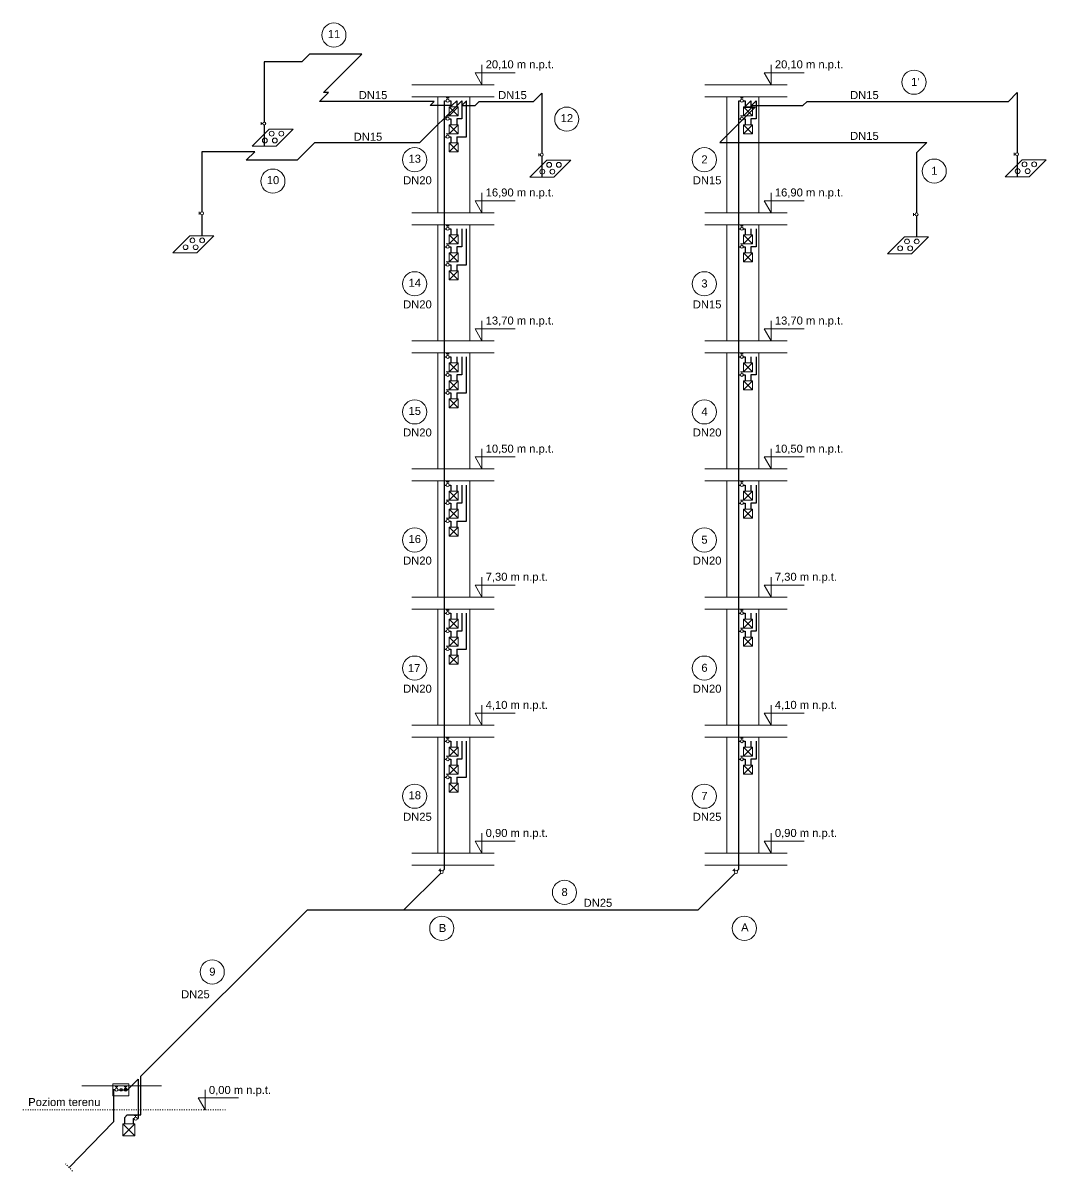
# Model space of a CAD drawing. Header units: millimetres. Extents: x 440 to 72591, y -28954 to 25941.
# Drawn here: x 47039 to 72591, y -20912 to 7767 of the extents above; entities that cross this region are included whole.
import ezdxf

# ---------------------------------------------------------------- set-up
doc = ezdxf.new("R2010")
doc.units = ezdxf.units.MM
doc.linetypes.add('ACAD_ISO03W100', pattern=[30, 12, -18])
for name, color, linetype in [('działki', 7, 'Continuous'), ('gazomierze', 7, 'Continuous'), ('kuchenki', 7, 'Continuous'), ('opisy', 7, 'Continuous'), ('rury', 2, 'Continuous'), ('rzędne', 7, 'Continuous'), ('strop', 7, 'Continuous'), ('szacht', 7, 'Continuous'), ('zawory', 7, 'Continuous')]:
    doc.layers.add(name, color=color, linetype=linetype)
doc.styles.get("Standard").update_dxf_attribs({"font": 'arial.ttf'})

# ---------------------------------------------------------------- blocks, each defined once
blk = doc.blocks.new('gazomierz domowy')
at = {"layer": 'rury', "lineweight": 9}
blk.add_lwpolyline([(300, 0), (0, 0), (0, -300), (300, -300)], close=True, dxfattribs=at)
for points in [[(0, -300), (300, 0)], [(0, 0), (300, -300)]]:
    blk.add_lwpolyline(points, dxfattribs=at)
blk = doc.blocks.new('gazomierz mieszkaniowy')
at = {"layer": 'rury', "lineweight": 9, "xscale": 0.7500000000000039, "yscale": 0.7500000000000039, "zscale": 0.7500000000000039}
blk.add_blockref('gazomierz domowy', (0, 0), dxfattribs=at)
blk = doc.blocks.new('kuchnia')
at = {"layer": 'rury', "lineweight": 9}
blk.add_lwpolyline([(-600, 0), (0, 0), (-424, -424), (-1024, -424), (-600, 0)], dxfattribs=at)
for centre in [(-709, -287), (-538, -115), (-458, -287), (-296, -115)]:
    blk.add_circle(centre, 60, dxfattribs=at)
blk = doc.blocks.new('kurek odcinający')
at = {"layer": 'rury', "lineweight": 9}
for p, q in [((-33.75, 75), (33.75, 75)), ((0, 37.5), (0, 75))]:
    blk.add_line(p, q, dxfattribs=at)
blk.add_circle((0, 0), 37.5, dxfattribs=at)
blk = doc.blocks.new('kurek główny')
at = {"layer": 'rury'}
h = blk.add_hatch(color=256, dxfattribs=at)
h.dxf.hatch_style = 1
h.paths.add_polyline_path([(37.5, 0, 1), (-37.5, 0, 1)])
at = {"layer": 'rury', "lineweight": 9}
blk.add_blockref('kurek odcinający', (0, 0), dxfattribs=at)
blk = doc.blocks.new('reduktor')
at = {"layer": 'rury', "lineweight": 15}
blk.add_lwpolyline([(-25, 25), (-25, -25)], dxfattribs=at)
at = {"layer": 'rury', "lineweight": 9}
for points in [[(-25, 25), (25, 0)], [(25, 0), (-25, -25)]]:
    blk.add_lwpolyline(points, dxfattribs=at)
blk.add_lwpolyline([(-25, 25), (25, 25), (25, -25), (-25, -25)], close=True, dxfattribs=at)
blk = doc.blocks.new('rzędna')
at = {"lineweight": 9}
for p, q in [((-173, 300), (827, 300)), ((0, 0), (-173, 300)), ((0, 500), (0, 0))]:
    blk.add_line(p, q, dxfattribs=at)

msp = doc.modelspace()

# ---------------------------------------------------------------- linework, layer by layer
at = {"layer": 'działki', "color": 7, "lineweight": 9}
for centre in [(54805, 7465), (69294, 6287), (60621, 5364), (56822, 4351), (64057, 4351), (69799, 4066), (53281, 3816), (56822, 1251), (64057, 1251), (56822, -1949), (64057, -1949), (56822, -5149), (64057, -5149), (56822, -8349), (64057, -8349), (56822, -11549), (64057, -11549), (60564, -13951), (57500, -14849), (65057, -14849), (51766, -15939)]:
    msp.add_circle(centre, 302, dxfattribs=at)
at = {"layer": 'gazomierze', "color": 2, "lineweight": 9}
msp.add_lwpolyline([(49284, -18731), (49684, -18731), (49684, -19031), (49284, -19031), (49284, -18731)], dxfattribs=at)
at = {"layer": 'opisy', "linetype": 'ACAD_ISO03W100', "lineweight": 9, "ltscale": 2}
msp.add_lwpolyline([(48278, -20912), (48101, -20736)], dxfattribs=at)
at = {"layer": 'rury', "lineweight": 30}
for points in [[(57872, 5825), (57751, 5705), (57210, 5705), (57309, 5804), (54446, 5804), (54674, 6031), (54546, 6031), (55504, 6990), (54197, 6990), (54001, 6793), (53065, 6793)], [(53065, 6793), (53065, 5291)], [(65354, 5825), (65231, 5702), (66519, 5702), (66627, 5809), (71650, 5809), (71867, 6026)], [(71867, 6026), (71867, 4525)], [(57997, 5825), (56942, 4770), (54322, 4770), (53890, 4339), (52616, 4339), (52828, 4551), (51510, 4551)], [(57567, 2625), (57567, 5825)], [(57567, 5825), (57609, 5825)], [(57684, 5825), (57727, 5825), (57727, 5675)], [(57872, 5825), (57872, 5675)], [(57997, 5825), (57997, 5375), (57872, 5375)], [(57872, 4925), (58119, 4925), (58119, 5825)], [(58119, 5825), (57998, 5705), (58333, 5705), (58435, 5807), (59787, 5807), (59996, 6015)], [(59996, 6015), (59996, 4514)], [(65221, 5825), (65057, 5661), (65325, 5661), (64445, 4782), (69615, 4782), (69357, 4524)], [(64916, 2625), (64916, 5825)], [(64916, 5825), (64958, 5825)], [(65033, 5825), (65076, 5825), (65076, 5675)], [(65221, 5825), (65221, 5675)], [(65354, 5825), (65354, 5375), (65221, 5375)], [(53065, 5216), (53065, 4693)], [(57567, 5375), (57609, 5375)], [(57684, 5375), (57727, 5375), (57727, 5225)], [(57872, 5375), (57872, 5225)], [(64916, 5375), (64958, 5375)], [(65033, 5375), (65076, 5375), (65076, 5225)], [(65221, 5375), (65221, 5225)], [(57567, 4925), (57609, 4925)], [(57684, 4925), (57727, 4925), (57727, 4775)], [(57872, 4925), (57872, 4775)], [(51510, 4551), (51510, 3049)], [(59996, 4439), (59996, 3915)], [(69357, 4524), (69357, 3022)], [(71867, 4450), (71867, 3926)], [(51510, 2974), (51510, 2451)], [(69357, 2947), (69357, 2424)], [(57567, -575), (57567, 2625)], [(57567, 2625), (57609, 2625)], [(57684, 2625), (57727, 2625), (57727, 2475)], [(57872, 2625), (57872, 2475)], [(57997, 2625), (57997, 2175), (57872, 2175)], [(57872, 1725), (58119, 1725), (58119, 2625)], [(64916, -575), (64916, 2625)], [(64916, 2625), (64958, 2625)], [(65033, 2625), (65076, 2625), (65076, 2475)], [(65221, 2625), (65221, 2475)], [(65354, 2625), (65354, 2175), (65221, 2175)], [(57567, 2175), (57609, 2175)], [(57684, 2175), (57727, 2175), (57727, 2025)], [(57872, 2175), (57872, 2025)], [(64916, 2175), (64958, 2175)], [(65033, 2175), (65076, 2175), (65076, 2025)], [(65221, 2175), (65221, 2025)], [(57567, 1725), (57609, 1725)], [(57684, 1725), (57727, 1725), (57727, 1575)], [(57872, 1725), (57872, 1575)], [(57567, -3775), (57567, -575)], [(57567, -575), (57609, -575)], [(57684, -575), (57727, -575), (57727, -725)], [(57872, -575), (57872, -725)], [(57997, -575), (57997, -1025), (57872, -1025)], [(57872, -1475), (58119, -1475), (58119, -575)], [(64916, -3775), (64916, -575)], [(64916, -575), (64958, -575)], [(65033, -575), (65076, -575), (65076, -725)], [(65221, -575), (65221, -725)], [(65354, -575), (65354, -1025), (65221, -1025)], [(57567, -1025), (57609, -1025)], [(57684, -1025), (57727, -1025), (57727, -1175)], [(57872, -1025), (57872, -1175)], [(64916, -1025), (64958, -1025)], [(65033, -1025), (65076, -1025), (65076, -1175)], [(65221, -1025), (65221, -1175)], [(57567, -1475), (57609, -1475)], [(57684, -1475), (57727, -1475), (57727, -1625)], [(57872, -1475), (57872, -1625)], [(57567, -6975), (57567, -3775)], [(57567, -3775), (57609, -3775)], [(57684, -3775), (57727, -3775), (57727, -3925)], [(57872, -3775), (57872, -3925)], [(57997, -3775), (57997, -4225), (57872, -4225)], [(57872, -4675), (58119, -4675), (58119, -3775)], [(64916, -6975), (64916, -3775)], [(64916, -3775), (64958, -3775)], [(65033, -3775), (65076, -3775), (65076, -3925)], [(65221, -3775), (65221, -3925)], [(65354, -3775), (65354, -4225), (65221, -4225)], [(57567, -4225), (57609, -4225)], [(57684, -4225), (57727, -4225), (57727, -4375)], [(57872, -4225), (57872, -4375)], [(64916, -4225), (64958, -4225)], [(65033, -4225), (65076, -4225), (65076, -4375)], [(65221, -4225), (65221, -4375)], [(57567, -4675), (57609, -4675)], [(57684, -4675), (57727, -4675), (57727, -4825)], [(57872, -4675), (57872, -4825)], [(57567, -10175), (57567, -6975)], [(57567, -6975), (57609, -6975)], [(57684, -6975), (57727, -6975), (57727, -7125)], [(57872, -6975), (57872, -7125)], [(57997, -6975), (57997, -7425), (57872, -7425)], [(57872, -7875), (58119, -7875), (58119, -6975)], [(64916, -10175), (64916, -6975)], [(64916, -6975), (64958, -6975)], [(65033, -6975), (65076, -6975), (65076, -7125)], [(65221, -6975), (65221, -7125)], [(65354, -6975), (65354, -7425), (65221, -7425)], [(57567, -7425), (57609, -7425)], [(57684, -7425), (57727, -7425), (57727, -7575)], [(57872, -7425), (57872, -7575)], [(64916, -7425), (64958, -7425)], [(65033, -7425), (65076, -7425), (65076, -7575)], [(65221, -7425), (65221, -7575)], [(57567, -7875), (57609, -7875)], [(57684, -7875), (57727, -7875), (57727, -8025)], [(57872, -7875), (57872, -8025)], [(57567, -13375), (57567, -10175)], [(57567, -10175), (57609, -10175)], [(57684, -10175), (57727, -10175), (57727, -10325)], [(57872, -10175), (57872, -10325)], [(57997, -10175), (57997, -10625), (57872, -10625)], [(57872, -11075), (58119, -11075), (58119, -10175)], [(64916, -13375), (64916, -10175)], [(64916, -10175), (64958, -10175)], [(65033, -10175), (65076, -10175), (65076, -10325)], [(65221, -10175), (65221, -10325)], [(65354, -10175), (65354, -10625), (65221, -10625)], [(57567, -10625), (57609, -10625)], [(57684, -10625), (57727, -10625), (57727, -10775)], [(57872, -10625), (57872, -10775)], [(64916, -10625), (64958, -10625)], [(65033, -10625), (65076, -10625), (65076, -10775)], [(65221, -10625), (65221, -10775)], [(57567, -11075), (57609, -11075)], [(57684, -11075), (57727, -11075), (57727, -11225)], [(57872, -11075), (57872, -11225)], [(56555, -14387), (57474, -13468)], [(57527, -13415), (57567, -13375)], [(63904, -14387), (64823, -13468)], [(64876, -13415), (64916, -13375)], [(49984, -18545), (54142, -14387), (56555, -14387), (63904, -14387)], [(49573, -19581), (49644, -19511), (49984, -19511), (49984, -18545)], [(49640, -18881), (49647, -18881), (49913, -18615)], [(49913, -18615), (49913, -19490), (49913, -19603)], [(49337, -18881), (49304, -18881), (49304, -19681), (48190, -20824)], [(49412, -18881), (49471, -18881)], [(49521, -18881), (49578, -18881)], [(49573, -19581), (49573, -19731)], [(49793, -19603), (49816, -19603)], [(49793, -19603), (49793, -19731)], [(49891, -19603), (49913, -19603)]]:
    msp.add_lwpolyline(points, dxfattribs=at)
at = {"layer": 'strop', "lineweight": 9}
for points in [[(56753, 6225), (58811, 6225)], [(64070, 6225), (66128, 6225)], [(56753, 5925), (58811, 5925)], [(64070, 5925), (66128, 5925)], [(56753, 3025), (58811, 3025)], [(64070, 3025), (66128, 3025)], [(56753, 2725), (58811, 2725)], [(64070, 2725), (66128, 2725)], [(56753, -175), (58811, -175)], [(64070, -175), (66128, -175)], [(56753, -475), (58811, -475)], [(64070, -475), (66128, -475)], [(56753, -3375), (58811, -3375)], [(64070, -3375), (66128, -3375)], [(56753, -3675), (58811, -3675)], [(64070, -3675), (66128, -3675)], [(56753, -6575), (58811, -6575)], [(64070, -6575), (66128, -6575)], [(56753, -6875), (58811, -6875)], [(64070, -6875), (66128, -6875)], [(56753, -9775), (58811, -9775)], [(64070, -9775), (66128, -9775)], [(56753, -10075), (58811, -10075)], [(64070, -10075), (66128, -10075)], [(56753, -12975), (58811, -12975)], [(64070, -12975), (66128, -12975)], [(56753, -13275), (58811, -13275)], [(64070, -13275), (66128, -13275)], [(48506, -18781), (50498, -18781)]]:
    msp.add_lwpolyline(points, dxfattribs=at)
at = {"layer": 'strop', "linetype": 'ACAD_ISO03W100', "lineweight": 9, "ltscale": 2}
msp.add_lwpolyline([(47039, -19381), (52099, -19381)], dxfattribs=at)
at = {"layer": 'szacht', "lineweight": 9}
for points in [[(57400, 5925), (57400, 3025)], [(58200, 5925), (58200, 3025)], [(64621, 5925), (64621, 3025)], [(65421, 5925), (65421, 3025)], [(57400, 2725), (57400, -175)], [(58200, 2725), (58200, -175)], [(64621, 2725), (64621, -175)], [(65421, 2725), (65421, -175)], [(57400, -475), (57400, -3375)], [(58200, -475), (58200, -3375)], [(64621, -475), (64621, -3375)], [(65421, -475), (65421, -3375)], [(57400, -3675), (57400, -6575)], [(58200, -3675), (58200, -6575)], [(64621, -3675), (64621, -6575)], [(65421, -3675), (65421, -6575)], [(57400, -6875), (57400, -9775)], [(58200, -6875), (58200, -9775)], [(64621, -6875), (64621, -9775)], [(65421, -6875), (65421, -9775)], [(57400, -10075), (57400, -12975)], [(58200, -10075), (58200, -12975)], [(64621, -10075), (64621, -12975)], [(65421, -10075), (65421, -12975)]]:
    msp.add_lwpolyline(points, dxfattribs=at)

# ---------------------------------------------------------------- block references
at = {"layer": 'gazomierze', "lineweight": 9}
for name, p in [('gazomierz mieszkaniowy', (57687, 5675)), ('gazomierz mieszkaniowy', (65036, 5675)), ('gazomierz mieszkaniowy', (57687, 5225)), ('gazomierz mieszkaniowy', (65036, 5225)), ('gazomierz mieszkaniowy', (57687, 4775)), ('gazomierz mieszkaniowy', (57687, 2475)), ('gazomierz mieszkaniowy', (65036, 2475)), ('gazomierz mieszkaniowy', (57687, 2025)), ('gazomierz mieszkaniowy', (65036, 2025)), ('gazomierz mieszkaniowy', (57687, 1575)), ('gazomierz mieszkaniowy', (57687, -725)), ('gazomierz mieszkaniowy', (65036, -725)), ('gazomierz mieszkaniowy', (57687, -1175)), ('gazomierz mieszkaniowy', (65036, -1175)), ('gazomierz mieszkaniowy', (57687, -1625)), ('gazomierz mieszkaniowy', (57687, -3925)), ('gazomierz mieszkaniowy', (65036, -3925)), ('gazomierz mieszkaniowy', (57687, -4375)), ('gazomierz mieszkaniowy', (65036, -4375)), ('gazomierz mieszkaniowy', (57687, -4825)), ('gazomierz mieszkaniowy', (57687, -7125)), ('gazomierz mieszkaniowy', (65036, -7125)), ('gazomierz mieszkaniowy', (57687, -7575)), ('gazomierz mieszkaniowy', (65036, -7575)), ('gazomierz mieszkaniowy', (57687, -8025)), ('gazomierz mieszkaniowy', (57687, -10325)), ('gazomierz mieszkaniowy', (65036, -10325)), ('gazomierz mieszkaniowy', (57687, -10775)), ('gazomierz mieszkaniowy', (65036, -10775)), ('gazomierz mieszkaniowy', (57687, -11225)), ('gazomierz domowy', (49533, -19731))]:
    msp.add_blockref(name, p, dxfattribs=at)
at = {"layer": 'kuchenki', "lineweight": 9}
for p in [(53789, 5117), (60720, 4339), (72591, 4351), (51810, 2451), (69657, 2424)]:
    msp.add_blockref('kuchnia', p, dxfattribs=at)
at = {"layer": 'rury', "lineweight": 20}
msp.add_blockref('reduktor', (49496, -18881), dxfattribs=at)
at = {"layer": 'rzędne', "lineweight": 9}
for p in [(58504, 6225), (65727, 6225), (58504, 3025), (65727, 3025), (58504, -175), (65727, -175), (58504, -3375), (65727, -3375), (58504, -6575), (65727, -6575), (58504, -9775), (65727, -9775), (58504, -12975), (65727, -12975), (51592, -19381)]:
    msp.add_blockref('rzędna', p, dxfattribs=at)
at = {"layer": 'zawory', "lineweight": 20}
for name, p in [('kurek odcinający', (57647, 5825)), ('kurek odcinający', (64996, 5825)), ('kurek odcinający', (57647, 5375)), ('kurek odcinający', (64996, 5375)), ('kurek odcinający', (57647, 4925)), ('kurek odcinający', (57647, 2625)), ('kurek odcinający', (64996, 2625)), ('kurek odcinający', (57647, 2175)), ('kurek odcinający', (64996, 2175)), ('kurek odcinający', (57647, 1725)), ('kurek odcinający', (57647, -575)), ('kurek odcinający', (64996, -575)), ('kurek odcinający', (57647, -1025)), ('kurek odcinający', (64996, -1025)), ('kurek odcinający', (57647, -1475)), ('kurek odcinający', (57647, -3775)), ('kurek odcinający', (64996, -3775)), ('kurek odcinający', (57647, -4225)), ('kurek odcinający', (64996, -4225)), ('kurek odcinający', (57647, -4675)), ('kurek odcinający', (57647, -6975)), ('kurek odcinający', (64996, -6975)), ('kurek odcinający', (57647, -7425)), ('kurek odcinający', (64996, -7425)), ('kurek odcinający', (57647, -7875)), ('kurek odcinający', (57647, -10175)), ('kurek odcinający', (64996, -10175)), ('kurek odcinający', (57647, -10625)), ('kurek odcinający', (64996, -10625)), ('kurek odcinający', (57647, -11075)), ('kurek odcinający', (49375, -18881)), ('kurek główny', (49603, -18881)), ('kurek odcinający', (49853, -19603))]:
    msp.add_blockref(name, p, dxfattribs=at)
for p, rotation in [((53065, 5254), 90), ((59996, 4476), 90), ((71867, 4487), 90), ((51511, 3012), 90), ((69358, 2985), 90), ((57500, -13441), 45), ((64849, -13441), 45)]:
    msp.add_blockref('kurek odcinający', p, dxfattribs=dict(at, rotation=rotation))

# ---------------------------------------------------------------- texts
at = {"layer": 'działki', "char_height": 200, "attachment_point": 1}
for s, width, insert in [('11', 331.49, (54653, 7590)), ("1'", 331.49, (69220, 6396)), ('12', 331.49, (60469, 5489)), ('13', 331.49, (56670, 4476)), ('2', 331.49, (63983, 4459)), ('1', 331.49, (69725, 4174)), ('10', 331.49, (53129, 3941)), ('14', 331.49, (56670, 1376)), ('3', 331.49, (63983, 1359)), ('15', 331.49, (56670, -1824)), ('4', 331.49, (63983, -1841)), ('16', 371.08, (56670, -5024)), ('5', 371.08, (63983, -5041)), ('17', 371.08, (56653, -8250)), ('6', 371.08, (63983, -8241)), ('18', 371.08, (56670, -11424)), ('7', 371.08, (63983, -11441)), ('8', 371.08, (60489, -13842)), ('B', 371.08, (57426, -14741)), ('A', 371.08, (64976, -14724)), ('9', 371.08, (51692, -15831))]:
    msp.add_mtext_dynamic_manual_height_columns(s, width=width, gutter_width=11.6, heights=[0], dxfattribs=dict(at, insert=insert))
at = {"layer": 'opisy', "char_height": 200, "attachment_point": 1}
for s, width, insert in [('20,10 m n.p.t.', 3406.09, (58596, 6833)), ('20,10 m n.p.t.', 3406.09, (65819, 6833)), ('DN15', 331.49, (55426, 6065)), ('DN15', 331.49, (58908, 6065)), ('DN15', 331.49, (67698, 6065)), ('DN15', 331.49, (55299, 5025)), ('DN15', 331.49, (67698, 5046)), ('DN20', 331.49, (56535, 3937)), ('DN15', 331.49, (63770, 3937)), ('16,90 m n.p.t.', 3182.93, (58596, 3633)), ('16,90 m n.p.t.', 3182.93, (65819, 3633)), ('DN20', 331.49, (56535, 837)), ('DN15', 331.49, (63770, 837)), ('13,70 m n.p.t.', 3354.44, (58596, 433)), ('13,70 m n.p.t.', 3354.44, (65819, 433)), ('DN20', 331.49, (56535, -2363)), ('DN20', 331.49, (63770, -2363)), ('10,50 m n.p.t.', 3130.16, (58596, -2767)), ('10,50 m n.p.t.', 3130.16, (65819, -2767)), ('DN20', 331.49, (56535, -5563)), ('DN20', 331.49, (63770, -5563)), ('7,30 m n.p.t.', 3090.58, (58596, -5967)), ('7,30 m n.p.t.', 3090.58, (65819, -5967)), ('DN20', 331.49, (56535, -8763)), ('DN20', 331.49, (63770, -8763)), ('4,10 m n.p.t.', 2907.62, (58596, -9167)), ('4,10 m n.p.t.', 2907.62, (65819, -9167)), ('DN25', 331.49, (56535, -11963)), ('DN25', 331.49, (63770, -11963)), ('0,90 m n.p.t.', 3031.31, (58596, -12367)), ('0,90 m n.p.t.', 3031.31, (65819, -12367)), ('DN25', 331.49, (61043, -14112)), ('DN25', 331.49, (50989, -16396)), ('0,00 m n.p.t.', 3415.23, (51684, -18787)), ('Poziom terenu', 3472.09, (47171, -19089))]:
    msp.add_mtext_dynamic_manual_height_columns(s, width=width, gutter_width=11.6, heights=[0], dxfattribs=dict(at, insert=insert))

doc.saveas('drawing.dxf')
